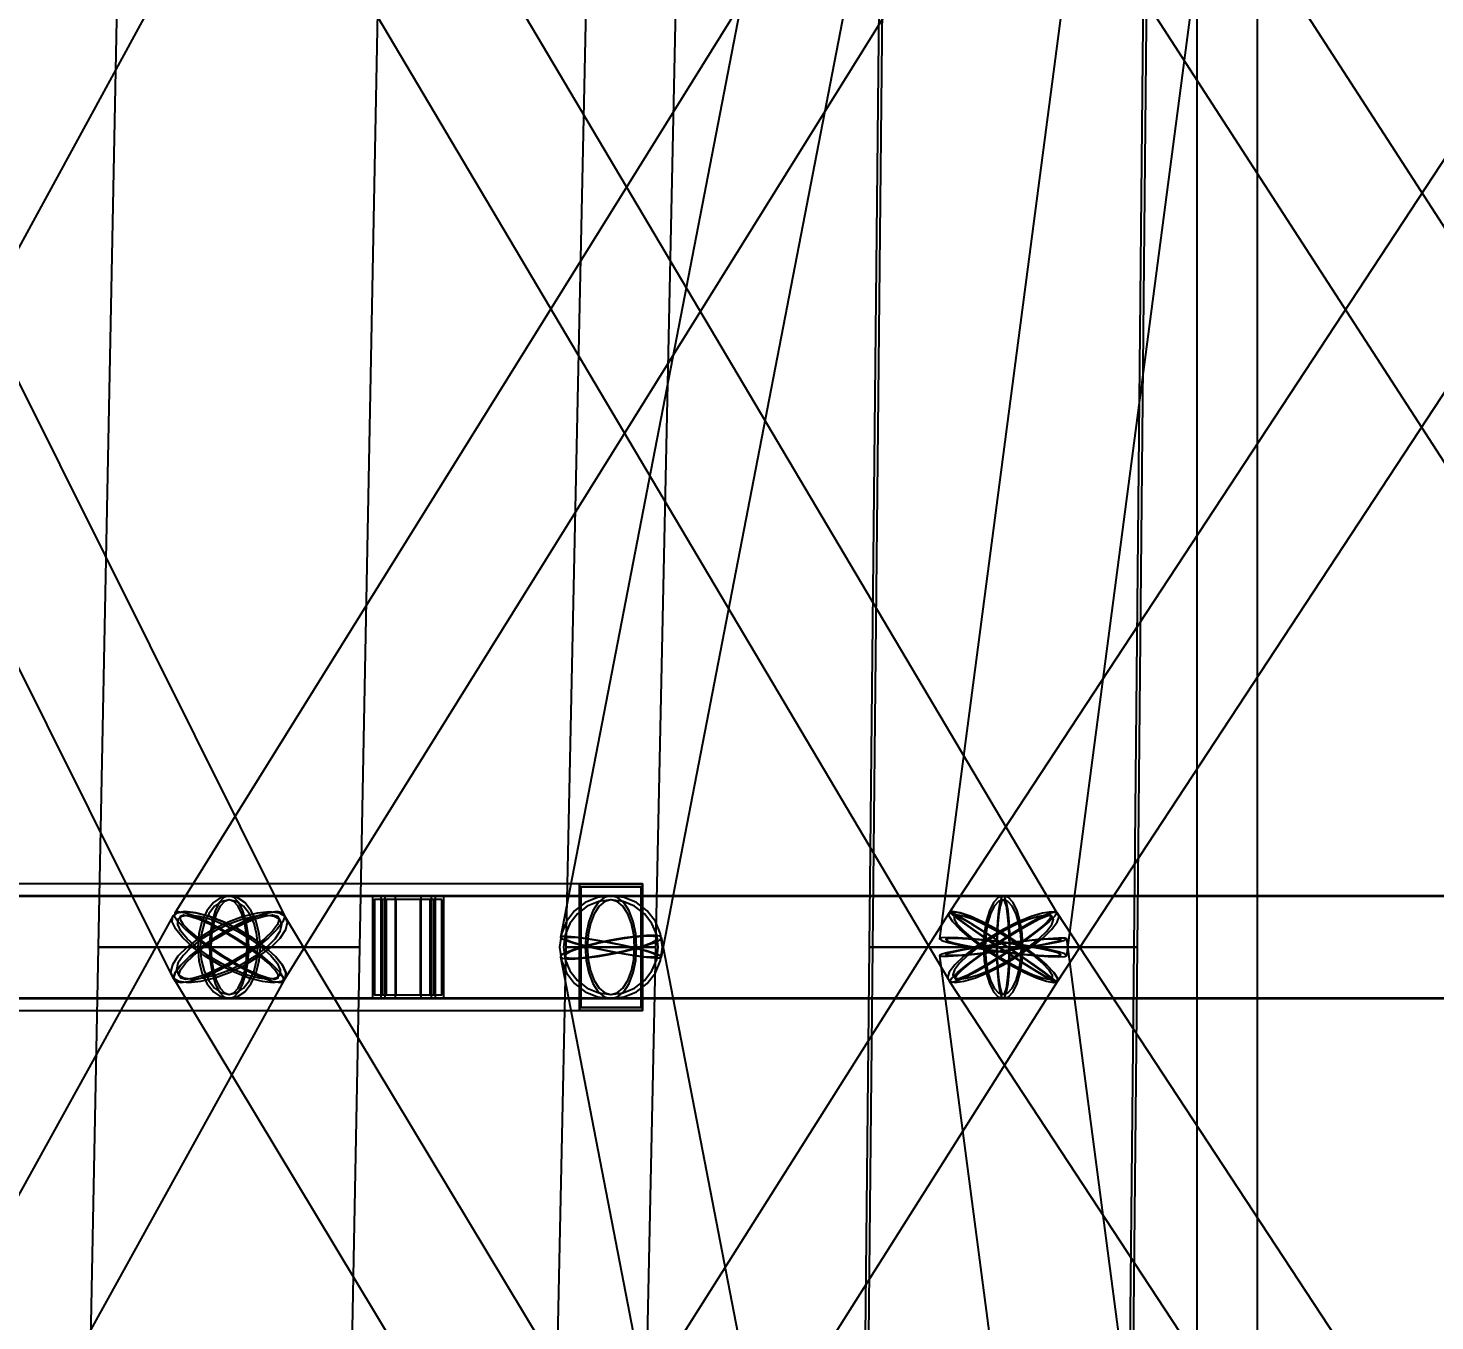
# Model space of a CAD drawing. Header units: millimetres. Extents: x -123812 to 252100, y -3000 to 639000.
# Drawn here: x -7142 to -1579, y 398522 to 403634 of the extents above; entities that cross this region are included whole.
import ezdxf

# ---------------------------------------------------------------- set-up
doc = ezdxf.new("R2010")
doc.units = ezdxf.units.MM
for name, color, linetype, lineweight in [('D-STR-CORE', 7, 'Continuous', 25), ('D-STR-DIM', 7, 'Continuous', 13), ('D-STR-STRC', 7, 'Continuous', 25)]:
    doc.layers.add(name, color=color, linetype=linetype, lineweight=lineweight)
doc.styles.add('OpenSansCondensed-Light', font='OpenSansCondensed-Light.ttf')
doc.styles.add('TOWER_UNICODE', font='Arial Unicode.ttf')
doc.dimstyles.new('EZDXF', dxfattribs={"dimtxt": 0.25, "dimasz": 0.175, "dimexe": 0.375, "dimexo": 0.125, "dimgap": 0.1, "dimtad": 1, "dimlfac": 100, "dimzin": 12, "dimdsep": 46, "dimtxsty": 'OpenSansCondensed-Light', "dimblk": 'ARCHTICK', "dimcen": 2.5, "dimazin": 3, "dimtfac": 0.5, "dimtmove": 2, "dimatfit": 3})

# ---------------------------------------------------------------- blocks, each defined once
blk = doc.blocks.new('_ARCHTICK')
at = {"color": 0, "linetype": 'BYBLOCK', "const_width": 0.15}
blk.add_lwpolyline([(-0.5, -0.5), (0.5, 0.5)], dxfattribs=at)

msp = doc.modelspace()

# ---------------------------------------------------------------- linework, layer by layer
at = {"layer": 'D-STR-CORE'}
msp.add_lwpolyline([(-2520, 375000), (-2280, 375000), (-2280, 452500), (-2520, 452500)], close=True, dxfattribs=at)
msp.add_lwpolyline([(-2520, 375000), (-2280, 375000), (-2280, 452500), (-2520, 452500)], close=True, dxfattribs=at)
at = {"layer": 'D-STR-STRC'}
for points in [[(-199.5, 425038.3), (-5036.5, 400038.3), (-5029.7, 400032.4), (-5009.8, 400024.4), (-4978.1, 400014.6), (-4936.7, 400003.9), (-4888.6, 399992.9), (-4837, 399982.4), (-4785.3, 399973), (-4737.2, 399965.6), (-4695.9, 399960.4), (-4664.2, 399958), (-4644.2, 399958.4), (-4637.4, 399961.7), (199.5, 424961.7)], [(-251.8, 425032.9), (-3537.4, 400032.9), (-3528.8, 400026.8), (-3503.7, 400018.9), (-3463.6, 400009.7), (-3411.5, 399999.8), (-3350.7, 399989.9), (-3285.6, 399980.7), (-3220.4, 399972.9), (-3159.6, 399966.9), (-3107.5, 399963.1), (-3067.5, 399961.9), (-3042.3, 399963.2), (-3033.7, 399967.1), (251.8, 424967.1)], [(-8753, 399879), (-6026.7, 404879), (-6025.1, 404901.2), (-6038.8, 404930.1), (-6066.9, 404963.8), (-6107.4, 405000), (-6157.7, 405036.2), (-6214.3, 405069.9), (-6273.3, 405098.8), (-6330.7, 405121), (-6382.7, 405135), (-6425.5, 405139.7), (-6456.5, 405135), (-6473.3, 405121), (-9199.6, 400121)], [(-9060.8, 404879), (-6569.2, 399879), (-6545.2, 399865), (-6507.7, 399860.3), (-6459.2, 399865), (-6403.1, 399879), (-6343.2, 399901.2), (-6283.5, 399930.1), (-6228.3, 399963.8), (-6181.1, 400000), (-6145.2, 400036.2), (-6123.1, 400069.9), (-6116.3, 400098.8), (-6125.2, 400121), (-8616.8, 405121)], [(-3450.3, 405135), (-6562.3, 400135), (-6562.4, 400121), (-6547.8, 400098.8), (-6519.6, 400069.9), (-6479.5, 400036.2), (-6430.5, 400000), (-6375.8, 399963.8), (-6319.2, 399930.1), (-6264.4, 399901.2), (-6215.3, 399879), (-6175.2, 399865), (-6146.8, 399860.3), (-6132.1, 399865), (-3020.1, 404865)], [(-6463, 404865), (-3498.6, 399865), (-3476.4, 399860.3), (-3441.3, 399865), (-3395.5, 399879), (-3342.2, 399901.2), (-3285.1, 399930.1), (-3228, 399963.8), (-3174.8, 400000), (-3129.2, 400036.2), (-3094.2, 400069.9), (-3072.3, 400098.8), (-3064.9, 400121), (-3072.5, 400135), (-6037, 405135)], [(-211.5, 405139.7), (-3497.1, 400139.7), (-3494.7, 400135), (-3478, 400121), (-3448.1, 400098.8), (-3407.2, 400069.9), (-3358.1, 400036.2), (-3303.9, 400000), (-3248.5, 399963.8), (-3195.7, 399930.1), (-3149, 399901.2), (-3111.5, 399879), (-3086, 399865), (-3074, 399860.3), (211.5, 404860.3)], [(213.6, 400135), (-3021.6, 405135), (-3026.9, 405139.7), (-3046.4, 405135), (-3078.8, 405121), (-3121.8, 405098.8), (-3172.5, 405069.9), (-3227.5, 405036.2), (-3283.1, 405000), (-3335.4, 404963.8), (-3380.8, 404930.1), (-3416.4, 404901.2), (-3439.6, 404879), (-3448.8, 404865), (-213.6, 399865)], [(-8976.3, 399796.8), (-6347.2, 399796.8), (-6315.2, 399803.7), (-6285.4, 399824), (-6259.8, 399856.3), (-6240.1, 399898.4), (-6227.7, 399947.4), (-6223.5, 400000), (-6227.7, 400052.6), (-6240.1, 400101.6), (-6259.8, 400143.7), (-6285.4, 400176), (-6315.2, 400196.3), (-6347.2, 400203.2), (-8976.3, 400203.2)], [(-8976.3, 399796.8), (-6347.2, 399796.8), (-6315.2, 399803.7), (-6285.4, 399824), (-6259.8, 399856.3), (-6240.1, 399898.4), (-6227.7, 399947.4), (-6223.5, 400000), (-6227.7, 400052.6), (-6240.1, 400101.6), (-6259.8, 400143.7), (-6285.4, 400176), (-6315.2, 400196.3), (-6347.2, 400203.2), (-8976.3, 400203.2)], [(0, 400203.2), (-4837, 400203.2), (-4863.3, 400196.3), (-4887.8, 400176), (-4908.8, 400143.7), (-4925, 400101.6), (-4935.1, 400052.6), (-4938.6, 400000), (-4935.1, 399947.4), (-4925, 399898.4), (-4908.8, 399856.3), (-4887.8, 399824), (-4863.3, 399803.7), (-4837, 399796.8), (0, 399796.8)], [(0, 400203.2), (-4837, 400203.2), (-4863.3, 400196.3), (-4887.8, 400176), (-4908.8, 400143.7), (-4925, 400101.6), (-4935.1, 400052.6), (-4938.6, 400000), (-4935.1, 399947.4), (-4925, 399898.4), (-4908.8, 399856.3), (-4887.8, 399824), (-4863.3, 399803.7), (-4837, 399796.8), (0, 399796.8)], [(0, 400203.2), (-3285.6, 400203.2), (-3292.4, 400196.3), (-3298.8, 400176), (-3304.3, 400143.7), (-3308.5, 400101.6), (-3311.2, 400052.6), (-3312.1, 400000), (-3311.2, 399947.4), (-3308.5, 399898.4), (-3304.3, 399856.3), (-3298.8, 399824), (-3292.4, 399803.7), (-3285.6, 399796.8), (0, 399796.8)], [(0, 400203.2), (-3285.6, 400203.2), (-3292.4, 400196.3), (-3298.8, 400176), (-3304.3, 400143.7), (-3308.5, 400101.6), (-3311.2, 400052.6), (-3312.1, 400000), (-3311.2, 399947.4), (-3308.5, 399898.4), (-3304.3, 399856.3), (-3298.8, 399824), (-3292.4, 399803.7), (-3285.6, 399796.8), (0, 399796.8)], [(-8891.2, 394877.7), (-6124.6, 399877.7), (-6122.8, 399900.1), (-6136.3, 399929.4), (-6164.1, 399963.4), (-6204.5, 400000), (-6254.5, 400036.6), (-6310.9, 400070.6), (-6369.8, 400099.9), (-6427.1, 400122.3), (-6478.9, 400136.4), (-6521.8, 400141.2), (-6552.8, 400136.4), (-6569.8, 400122.3), (-9336.4, 395122.3)], [(-6230.2, 394863.6), (-3071.4, 399863.6), (-3071.1, 399877.7), (-3085.5, 399900.1), (-3113.5, 399929.4), (-3153.3, 399963.4), (-3202, 400000), (-3256.5, 400036.6), (-3312.9, 400070.6), (-3367.5, 400099.9), (-3416.5, 400122.3), (-3456.5, 400136.4), (-3484.9, 400141.2), (-3499.8, 400136.4), (-6658.6, 395136.4)], [(-3123.7, 395136.4), (-6135, 400136.4), (-6157.2, 400141.2), (-6192.2, 400136.4), (-6237.9, 400122.3), (-6291, 400099.9), (-6347.9, 400070.6), (-6404.8, 400036.6), (-6457.8, 400000), (-6503.2, 399963.4), (-6538, 399929.4), (-6559.8, 399900.1), (-6567.1, 399877.7), (-6559.4, 399863.6), (-3548.1, 394863.6)], [(212.6, 395136.4), (-3072.9, 400136.4), (-3078.2, 400141.2), (-3097.6, 400136.4), (-3129.8, 400122.3), (-3172.6, 400099.9), (-3223.1, 400070.6), (-3277.9, 400036.6), (-3333.2, 400000), (-3385.2, 399963.4), (-3430.5, 399929.4), (-3465.9, 399900.1), (-3489, 399877.7), (-3498.2, 399863.6), (-212.6, 394863.6)], [(199.6, 375037.9), (-4637.4, 400037.9), (-4644.2, 400043.7), (-4664.1, 400046.5), (-4695.9, 400046.2), (-4737.2, 400042.7), (-4785.3, 400036.3), (-4837, 400027.4), (-4888.6, 400016.7), (-4936.7, 400004.8), (-4978.1, 399992.6), (-5009.8, 399980.9), (-5029.7, 399970.5), (-5036.5, 399962.1), (-199.6, 374962.1)], [(251.8, 375033), (-3033.7, 400033), (-3042.3, 400035.6), (-3067.5, 400035.7), (-3107.5, 400033.4), (-3159.6, 400028.8), (-3220.4, 400022.3), (-3285.6, 400014.3), (-3350.7, 400005.2), (-3411.5, 399995.8), (-3463.6, 399986.7), (-3503.7, 399978.6), (-3528.8, 399971.8), (-3537.4, 399967), (-251.8, 374967)]]:
    msp.add_lwpolyline(points, dxfattribs=at)
for points in [[(-5014.8, 400000), (-4659.2, 400000), (-4126.8, 425000), (-4482.4, 425000)], [(-5014.8, 400000), (-4659.2, 400000), (-4126.8, 425000), (-4482.4, 425000)], [(-6864.3, 400000), (-5830.1, 400000), (-5733.4, 405000), (-6766.6, 405000)], [(-6864.3, 400000), (-5830.1, 400000), (-5733.4, 405000), (-6766.6, 405000)], [(-3815.9, 400000), (-2755.2, 400000), (-2706, 405000), (-3764.5, 405000)], [(-3802.7, 400000), (-2768.4, 400000), (-2718.6, 405000), (-3751.9, 405000)], [(-9891.6, 399750), (-4712, 399750), (-4712, 400250), (-9891.6, 400250)], [(-9891.6, 399750), (-4712, 399750), (-4712, 400250), (-9891.6, 400250)], [(-4962, 400250), (-4712, 400250), (-4712, 399750), (-4962, 399750)], [(-4712, 400250), (-4962, 400250), (-4962, 399750), (-4712, 399750)], [(-4956, 400238), (-4718, 400238), (-4718, 399762), (-4956, 399762)], [(-4718, 400238), (-4956, 400238), (-4956, 399762), (-4718, 399762)], [(-11101.3, 399800), (-5531.1, 399800), (-5531.1, 400200), (-11101.3, 400200)], [(-9908, 399800), (-5497.3, 399800), (-5497.3, 400200), (-9908, 400200)], [(-9908, 399800), (-5497.3, 399800), (-5497.3, 400200), (-9908, 400200)], [(-6470.9, 400000), (-6466.7, 399947.4), (-6454.3, 399898.4), (-6434.7, 399856.3), (-6409.1, 399824), (-6379.2, 399803.7), (-6347.2, 399796.8), (-6315.2, 399803.7), (-6285.4, 399824), (-6259.8, 399856.3), (-6240.1, 399898.4), (-6227.7, 399947.4), (-6223.5, 400000), (-6227.7, 400052.6), (-6240.1, 400101.6), (-6259.8, 400143.7), (-6285.4, 400176), (-6315.2, 400196.3), (-6347.2, 400203.2), (-6379.2, 400196.3), (-6409.1, 400176), (-6434.7, 400143.7), (-6454.3, 400101.6), (-6466.7, 400052.6)], [(-6470.9, 400000), (-6466.7, 399947.4), (-6454.3, 399898.4), (-6434.7, 399856.3), (-6409.1, 399824), (-6379.2, 399803.7), (-6347.2, 399796.8), (-6315.2, 399803.7), (-6285.4, 399824), (-6259.8, 399856.3), (-6240.1, 399898.4), (-6227.7, 399947.4), (-6223.5, 400000), (-6227.7, 400052.6), (-6240.1, 400101.6), (-6259.8, 400143.7), (-6285.4, 400176), (-6315.2, 400196.3), (-6347.2, 400203.2), (-6379.2, 400196.3), (-6409.1, 400176), (-6434.7, 400143.7), (-6454.3, 400101.6), (-6466.7, 400052.6)], [(-6461.2, 400000), (-6457.3, 399951.5), (-6445.9, 399906.4), (-6427.8, 399867.6), (-6404.2, 399837.9), (-6376.7, 399819.2), (-6347.2, 399812.8), (-6317.7, 399819.2), (-6290.2, 399837.9), (-6266.6, 399867.6), (-6248.5, 399906.4), (-6237.1, 399951.5), (-6233.3, 400000), (-6237.1, 400048.5), (-6248.5, 400093.6), (-6266.6, 400132.4), (-6290.2, 400162.1), (-6317.7, 400180.8), (-6347.2, 400187.2), (-6376.7, 400180.8), (-6404.2, 400162.1), (-6427.8, 400132.4), (-6445.9, 400093.6), (-6457.3, 400048.5)], [(-6461.2, 400000), (-6457.3, 399951.5), (-6445.9, 399906.4), (-6427.8, 399867.6), (-6404.2, 399837.9), (-6376.7, 399819.2), (-6347.2, 399812.8), (-6317.7, 399819.2), (-6290.2, 399837.9), (-6266.6, 399867.6), (-6248.5, 399906.4), (-6237.1, 399951.5), (-6233.3, 400000), (-6237.1, 400048.5), (-6248.5, 400093.6), (-6266.6, 400132.4), (-6290.2, 400162.1), (-6317.7, 400180.8), (-6347.2, 400187.2), (-6376.7, 400180.8), (-6404.2, 400162.1), (-6427.8, 400132.4), (-6445.9, 400093.6), (-6457.3, 400048.5)], [(-6425, 400000), (-6422.3, 399947.4), (-6414.6, 399898.4), (-6402.2, 399856.3), (-6386.1, 399824), (-6367.3, 399803.7), (-6347.2, 399796.8), (-3285.6, 399796.8), (-3265.4, 399803.7), (-3246.7, 399824), (-3230.6, 399856.3), (-3218.2, 399898.4), (-3210.5, 399947.4), (-3207.8, 400000), (-3210.5, 400052.6), (-3218.2, 400101.6), (-3230.6, 400143.7), (-3246.7, 400176), (-3265.4, 400196.3), (-3285.6, 400203.2), (-6347.2, 400203.2), (-6367.3, 400196.3), (-6386.1, 400176), (-6402.2, 400143.7), (-6414.6, 400101.6), (-6422.3, 400052.6)], [(-6425, 400000), (-6422.3, 399947.4), (-6414.6, 399898.4), (-6402.2, 399856.3), (-6386.1, 399824), (-6367.3, 399803.7), (-6347.2, 399796.8), (-6327.1, 399803.7), (-6308.3, 399824), (-6292.2, 399856.3), (-6279.9, 399898.4), (-6272.1, 399947.4), (-6269.5, 400000), (-6272.1, 400052.6), (-6279.9, 400101.6), (-6292.2, 400143.7), (-6308.3, 400176), (-6327.1, 400196.3), (-6347.2, 400203.2), (-6367.3, 400196.3), (-6386.1, 400176), (-6402.2, 400143.7), (-6414.6, 400101.6), (-6422.3, 400052.6)], [(-6425, 400000), (-6422.3, 399947.4), (-6414.6, 399898.4), (-6402.2, 399856.3), (-6386.1, 399824), (-6367.3, 399803.7), (-6347.2, 399796.8), (-3285.6, 399796.8), (-3265.4, 399803.7), (-3246.7, 399824), (-3230.6, 399856.3), (-3218.2, 399898.4), (-3210.5, 399947.4), (-3207.8, 400000), (-3210.5, 400052.6), (-3218.2, 400101.6), (-3230.6, 400143.7), (-3246.7, 400176), (-3265.4, 400196.3), (-3285.6, 400203.2), (-6347.2, 400203.2), (-6367.3, 400196.3), (-6386.1, 400176), (-6402.2, 400143.7), (-6414.6, 400101.6), (-6422.3, 400052.6)], [(-6425, 400000), (-6422.3, 399947.4), (-6414.6, 399898.4), (-6402.2, 399856.3), (-6386.1, 399824), (-6367.3, 399803.7), (-6347.2, 399796.8), (-6327.1, 399803.7), (-6308.3, 399824), (-6292.2, 399856.3), (-6279.9, 399898.4), (-6272.1, 399947.4), (-6269.5, 400000), (-6272.1, 400052.6), (-6279.9, 400101.6), (-6292.2, 400143.7), (-6308.3, 400176), (-6327.1, 400196.3), (-6347.2, 400203.2), (-6367.3, 400196.3), (-6386.1, 400176), (-6402.2, 400143.7), (-6414.6, 400101.6), (-6422.3, 400052.6)], [(-6418.9, 400000), (-6416.4, 399951.5), (-6409.3, 399906.4), (-6397.9, 399867.6), (-6383, 399837.9), (-6365.8, 399819.2), (-6347.2, 399812.8), (-6328.7, 399819.2), (-6311.4, 399837.9), (-6296.6, 399867.6), (-6285.2, 399906.4), (-6278, 399951.5), (-6275.6, 400000), (-6278, 400048.5), (-6285.2, 400093.6), (-6296.6, 400132.4), (-6311.4, 400162.1), (-6328.7, 400180.8), (-6347.2, 400187.2), (-6365.8, 400180.8), (-6383, 400162.1), (-6397.9, 400132.4), (-6409.3, 400093.6), (-6416.4, 400048.5)], [(-6418.9, 400000), (-6416.4, 399951.5), (-6409.3, 399906.4), (-6397.9, 399867.6), (-6383, 399837.9), (-6365.8, 399819.2), (-6347.2, 399812.8), (-6328.7, 399819.2), (-6311.4, 399837.9), (-6296.6, 399867.6), (-6285.2, 399906.4), (-6278, 399951.5), (-6275.6, 400000), (-6278, 400048.5), (-6285.2, 400093.6), (-6296.6, 400132.4), (-6311.4, 400162.1), (-6328.7, 400180.8), (-6347.2, 400187.2), (-6365.8, 400180.8), (-6383, 400162.1), (-6397.9, 400132.4), (-6409.3, 400093.6), (-6416.4, 400048.5)], [(-5497.3, 400200), (-5780.1, 400200), (-5780.1, 399800), (-5497.3, 399800)], [(-5497.3, 400200), (-5780.1, 400200), (-5780.1, 399800), (-5497.3, 399800)], [(-5505.8, 400188), (-5771.7, 400188), (-5771.7, 399812), (-5505.8, 399812)], [(-5505.8, 400188), (-5771.7, 400188), (-5771.7, 399812), (-5505.8, 399812)], [(-5531.1, 400200), (-5746.4, 400200), (-5746.4, 399800), (-5531.1, 399800)], [(-5537.5, 400188), (-5739.9, 400188), (-5739.9, 399812), (-5537.5, 399812)], [(-5730.9, 399800), (92.2, 399800), (92.2, 400200), (-5730.9, 400200)], [(-5546.6, 400200), (-5730.9, 400200), (-5730.9, 399800), (-5546.6, 399800)], [(-5552.1, 400188), (-5725.4, 400188), (-5725.4, 399812), (-5552.1, 399812)], [(-5690.5, 399800), (51.8, 399800), (51.8, 400200), (-5690.5, 400200)], [(-5587, 400200), (-5690.5, 400200), (-5690.5, 399800), (-5587, 399800)], [(-5690.5, 399800), (51.8, 399800), (51.8, 400200), (-5690.5, 400200)], [(-5587, 400200), (-5690.5, 400200), (-5690.5, 399800), (-5587, 399800)], [(-5590.1, 400188), (-5687.4, 400188), (-5687.4, 399812), (-5590.1, 399812)], [(-5590.1, 400188), (-5687.4, 400188), (-5687.4, 399812), (-5590.1, 399812)], [(-5040.2, 400000), (-5033.2, 399947.4), (-5012.9, 399898.4), (-4980.6, 399856.3), (-4938.6, 399824), (-4889.6, 399803.7), (-4837, 399796.8), (-4784.4, 399803.7), (-4735.4, 399824), (-4693.3, 399856.3), (-4661, 399898.4), (-4640.7, 399947.4), (-4633.8, 400000), (-4640.7, 400052.6), (-4661, 400101.6), (-4693.3, 400143.7), (-4735.4, 400176), (-4784.4, 400196.3), (-4837, 400203.2), (-4889.6, 400196.3), (-4938.6, 400176), (-4980.6, 400143.7), (-5012.9, 400101.6), (-5033.2, 400052.6)], [(-5024.2, 400000), (-5017.8, 399951.5), (-4999.1, 399906.4), (-4969.3, 399867.6), (-4930.6, 399837.9), (-4885.4, 399819.2), (-4837, 399812.8), (-4788.5, 399819.2), (-4743.4, 399837.9), (-4704.6, 399867.6), (-4674.8, 399906.4), (-4656.1, 399951.5), (-4649.8, 400000), (-4656.1, 400048.5), (-4674.8, 400093.6), (-4704.6, 400132.4), (-4743.4, 400162.1), (-4788.5, 400180.8), (-4837, 400187.2), (-4885.4, 400180.8), (-4930.6, 400162.1), (-4969.3, 400132.4), (-4999.1, 400093.6), (-5017.8, 400048.5)], [(-4938.6, 400000), (-4935.1, 399947.4), (-4925, 399898.4), (-4908.8, 399856.3), (-4887.8, 399824), (-4863.3, 399803.7), (-4837, 399796.8), (-4810.7, 399803.7), (-4786.2, 399824), (-4765.1, 399856.3), (-4749, 399898.4), (-4738.8, 399947.4), (-4735.4, 400000), (-4738.8, 400052.6), (-4749, 400101.6), (-4765.1, 400143.7), (-4786.2, 400176), (-4810.7, 400196.3), (-4837, 400203.2), (-4863.3, 400196.3), (-4887.8, 400176), (-4908.8, 400143.7), (-4925, 400101.6), (-4935.1, 400052.6)], [(-4938.6, 400000), (-4935.1, 399947.4), (-4925, 399898.4), (-4908.8, 399856.3), (-4887.8, 399824), (-4863.3, 399803.7), (-4837, 399796.8), (-4810.7, 399803.7), (-4786.2, 399824), (-4765.1, 399856.3), (-4749, 399898.4), (-4738.8, 399947.4), (-4735.4, 400000), (-4738.8, 400052.6), (-4749, 400101.6), (-4765.1, 400143.7), (-4786.2, 400176), (-4810.7, 400196.3), (-4837, 400203.2), (-4863.3, 400196.3), (-4887.8, 400176), (-4908.8, 400143.7), (-4925, 400101.6), (-4935.1, 400052.6)], [(-4930.6, 400000), (-4927.4, 399951.5), (-4918, 399906.4), (-4903.2, 399867.6), (-4883.8, 399837.9), (-4861.2, 399819.2), (-4837, 399812.8), (-4812.7, 399819.2), (-4790.2, 399837.9), (-4770.8, 399867.6), (-4755.9, 399906.4), (-4746.6, 399951.5), (-4743.4, 400000), (-4746.6, 400048.5), (-4755.9, 400093.6), (-4770.8, 400132.4), (-4790.2, 400162.1), (-4812.7, 400180.8), (-4837, 400187.2), (-4861.2, 400180.8), (-4883.8, 400162.1), (-4903.2, 400132.4), (-4918, 400093.6), (-4927.4, 400048.5)], [(-4930.6, 400000), (-4927.4, 399951.5), (-4918, 399906.4), (-4903.2, 399867.6), (-4883.8, 399837.9), (-4861.2, 399819.2), (-4837, 399812.8), (-4812.7, 399819.2), (-4790.2, 399837.9), (-4770.8, 399867.6), (-4755.9, 399906.4), (-4746.6, 399951.5), (-4743.4, 400000), (-4746.6, 400048.5), (-4755.9, 400093.6), (-4770.8, 400132.4), (-4790.2, 400162.1), (-4812.7, 400180.8), (-4837, 400187.2), (-4861.2, 400180.8), (-4883.8, 400162.1), (-4903.2, 400132.4), (-4918, 400093.6), (-4927.4, 400048.5)], [(-3363.3, 400000), (-3360.7, 399947.4), (-3352.9, 399898.4), (-3340.5, 399856.3), (-3324.4, 399824), (-3305.7, 399803.7), (-3285.6, 399796.8), (-3265.4, 399803.7), (-3246.7, 399824), (-3230.6, 399856.3), (-3218.2, 399898.4), (-3210.5, 399947.4), (-3207.8, 400000), (-3210.5, 400052.6), (-3218.2, 400101.6), (-3230.6, 400143.7), (-3246.7, 400176), (-3265.4, 400196.3), (-3285.6, 400203.2), (-3305.7, 400196.3), (-3324.4, 400176), (-3340.5, 400143.7), (-3352.9, 400101.6), (-3360.7, 400052.6)], [(-3363.3, 400000), (-3360.7, 399947.4), (-3352.9, 399898.4), (-3340.5, 399856.3), (-3324.4, 399824), (-3305.7, 399803.7), (-3285.6, 399796.8), (-3265.4, 399803.7), (-3246.7, 399824), (-3230.6, 399856.3), (-3218.2, 399898.4), (-3210.5, 399947.4), (-3207.8, 400000), (-3210.5, 400052.6), (-3218.2, 400101.6), (-3230.6, 400143.7), (-3246.7, 400176), (-3265.4, 400196.3), (-3285.6, 400203.2), (-3305.7, 400196.3), (-3324.4, 400176), (-3340.5, 400143.7), (-3352.9, 400101.6), (-3360.7, 400052.6)], [(-3357.2, 400000), (-3354.8, 399951.5), (-3347.6, 399906.4), (-3336.2, 399867.6), (-3321.4, 399837.9), (-3304.1, 399819.2), (-3285.6, 399812.8), (-3267, 399819.2), (-3249.7, 399837.9), (-3234.9, 399867.6), (-3223.5, 399906.4), (-3216.4, 399951.5), (-3213.9, 400000), (-3216.4, 400048.5), (-3223.5, 400093.6), (-3234.9, 400132.4), (-3249.7, 400162.1), (-3267, 400180.8), (-3285.6, 400187.2), (-3304.1, 400180.8), (-3321.4, 400162.1), (-3336.2, 400132.4), (-3347.6, 400093.6), (-3354.8, 400048.5)], [(-3357.2, 400000), (-3354.8, 399951.5), (-3347.6, 399906.4), (-3336.2, 399867.6), (-3321.4, 399837.9), (-3304.1, 399819.2), (-3285.6, 399812.8), (-3267, 399819.2), (-3249.7, 399837.9), (-3234.9, 399867.6), (-3223.5, 399906.4), (-3216.4, 399951.5), (-3213.9, 400000), (-3216.4, 400048.5), (-3223.5, 400093.6), (-3234.9, 400132.4), (-3249.7, 400162.1), (-3267, 400180.8), (-3285.6, 400187.2), (-3304.1, 400180.8), (-3321.4, 400162.1), (-3336.2, 400132.4), (-3347.6, 400093.6), (-3354.8, 400048.5)], [(-3312.1, 400000), (-3311.2, 399947.4), (-3308.5, 399898.4), (-3304.3, 399856.3), (-3298.8, 399824), (-3292.4, 399803.7), (-3285.6, 399796.8), (-3278.7, 399803.7), (-3272.3, 399824), (-3266.8, 399856.3), (-3262.6, 399898.4), (-3259.9, 399947.4), (-3259, 400000), (-3259.9, 400052.6), (-3262.6, 400101.6), (-3266.8, 400143.7), (-3272.3, 400176), (-3278.7, 400196.3), (-3285.6, 400203.2), (-3292.4, 400196.3), (-3298.8, 400176), (-3304.3, 400143.7), (-3308.5, 400101.6), (-3311.2, 400052.6)], [(-3312.1, 400000), (-3311.2, 399947.4), (-3308.5, 399898.4), (-3304.3, 399856.3), (-3298.8, 399824), (-3292.4, 399803.7), (-3285.6, 399796.8), (-3278.7, 399803.7), (-3272.3, 399824), (-3266.8, 399856.3), (-3262.6, 399898.4), (-3259.9, 399947.4), (-3259, 400000), (-3259.9, 400052.6), (-3262.6, 400101.6), (-3266.8, 400143.7), (-3272.3, 400176), (-3278.7, 400196.3), (-3285.6, 400203.2), (-3292.4, 400196.3), (-3298.8, 400176), (-3304.3, 400143.7), (-3308.5, 400101.6), (-3311.2, 400052.6)], [(-3310, 400000), (-3309.2, 399951.5), (-3306.7, 399906.4), (-3302.8, 399867.6), (-3297.8, 399837.9), (-3291.9, 399819.2), (-3285.6, 399812.8), (-3279.2, 399819.2), (-3273.3, 399837.9), (-3268.3, 399867.6), (-3264.4, 399906.4), (-3262, 399951.5), (-3261.1, 400000), (-3262, 400048.5), (-3264.4, 400093.6), (-3268.3, 400132.4), (-3273.3, 400162.1), (-3279.2, 400180.8), (-3285.6, 400187.2), (-3291.9, 400180.8), (-3297.8, 400162.1), (-3302.8, 400132.4), (-3306.7, 400093.6), (-3309.2, 400048.5)], [(-3310, 400000), (-3309.2, 399951.5), (-3306.7, 399906.4), (-3302.8, 399867.6), (-3297.8, 399837.9), (-3291.9, 399819.2), (-3285.6, 399812.8), (-3279.2, 399819.2), (-3273.3, 399837.9), (-3268.3, 399867.6), (-3264.4, 399906.4), (-3262, 399951.5), (-3261.1, 400000), (-3262, 400048.5), (-3264.4, 400093.6), (-3268.3, 400132.4), (-3273.3, 400162.1), (-3279.2, 400180.8), (-3285.6, 400187.2), (-3291.9, 400180.8), (-3297.8, 400162.1), (-3302.8, 400132.4), (-3306.7, 400093.6), (-3309.2, 400048.5)], [(-6513.4, 400000), (-6549.2, 399963.8), (-6571.3, 399930.1), (-6578.2, 399901.2), (-6569.2, 399879), (-6545.2, 399865), (-6507.7, 399860.3), (-6459.2, 399865), (-6403.1, 399879), (-6343.2, 399901.2), (-6283.5, 399930.1), (-6228.3, 399963.8), (-6181.1, 400000), (-6145.2, 400036.2), (-6123.1, 400069.9), (-6116.3, 400098.8), (-6125.2, 400121), (-6149.3, 400135), (-6186.8, 400139.7), (-6235.3, 400135), (-6291.4, 400121), (-6351.3, 400098.8), (-6410.9, 400069.9), (-6466.2, 400036.2)], [(-6204.5, 400000), (-6164.1, 399963.4), (-6136.3, 399929.4), (-6122.8, 399900.1), (-6124.6, 399877.7), (-6141.6, 399863.6), (-6172.6, 399858.8), (-6215.5, 399863.6), (-6267.4, 399877.7), (-6324.7, 399900.1), (-6383.5, 399929.4), (-6439.9, 399963.4), (-6490, 400000), (-6530.3, 400036.6), (-6558.2, 400070.6), (-6571.6, 400099.9), (-6569.8, 400122.3), (-6552.8, 400136.4), (-6521.8, 400141.2), (-6478.9, 400136.4), (-6427.1, 400122.3), (-6369.8, 400099.9), (-6310.9, 400070.6), (-6254.5, 400036.6)], [(-6236.7, 400000), (-6289.6, 399963.4), (-6346.5, 399929.4), (-6403.4, 399900.1), (-6456.5, 399877.7), (-6502.2, 399863.6), (-6537.3, 399858.8), (-6559.4, 399863.6), (-6567.1, 399877.7), (-6559.8, 399900.1), (-6538, 399929.4), (-6503.2, 399963.4), (-6457.8, 400000), (-6404.8, 400036.6), (-6347.9, 400070.6), (-6291, 400099.9), (-6237.9, 400122.3), (-6192.2, 400136.4), (-6157.2, 400141.2), (-6135, 400136.4), (-6127.3, 400122.3), (-6134.6, 400099.9), (-6156.4, 400070.6), (-6191.2, 400036.6)], [(-6430.5, 400000), (-6375.8, 399963.8), (-6319.2, 399930.1), (-6264.4, 399901.2), (-6215.3, 399879), (-6175.2, 399865), (-6146.8, 399860.3), (-6132.1, 399865), (-6132, 399879), (-6146.6, 399901.2), (-6174.9, 399930.1), (-6214.9, 399963.8), (-6263.9, 400000), (-6318.6, 400036.2), (-6375.3, 400069.9), (-6430, 400098.8), (-6479.1, 400121), (-6519.2, 400135), (-6547.6, 400139.7), (-6562.3, 400135), (-6562.4, 400121), (-6547.8, 400098.8), (-6519.6, 400069.9), (-6479.5, 400036.2)], [(-6497, 400000), (-6529.4, 399967.4), (-6549.3, 399937), (-6555.4, 399910.9), (-6547.4, 399890.9), (-6525.7, 399878.3), (-6491.9, 399874), (-6448.2, 399878.3), (-6397.6, 399890.9), (-6343.6, 399910.9), (-6289.8, 399937), (-6240, 399967.4), (-6197.4, 400000), (-6165.1, 400032.6), (-6145.2, 400063), (-6139, 400089.1), (-6147.1, 400109.1), (-6168.7, 400121.7), (-6202.6, 400126), (-6246.3, 400121.7), (-6296.9, 400109.1), (-6350.9, 400089.1), (-6404.6, 400063), (-6454.5, 400032.6)], [(-6218.5, 400000), (-6182.2, 399967), (-6157, 399936.3), (-6144.9, 399910), (-6146.5, 399889.7), (-6161.8, 399877), (-6189.8, 399872.7), (-6228.5, 399877), (-6275.2, 399889.7), (-6326.9, 399910), (-6380, 399936.3), (-6430.8, 399967), (-6475.9, 400000), (-6512.3, 400033), (-6537.4, 400063.7), (-6549.6, 400090), (-6547.9, 400110.3), (-6532.6, 400123), (-6504.7, 400127.3), (-6466, 400123), (-6419.2, 400110.3), (-6367.5, 400090), (-6314.5, 400063.7), (-6263.7, 400033)], [(-6247.5, 400000), (-6295.3, 399967), (-6346.6, 399936.3), (-6397.9, 399910), (-6445.8, 399889.7), (-6486.9, 399877), (-6518.6, 399872.7), (-6538.5, 399877), (-6545.5, 399889.7), (-6538.9, 399910), (-6519.2, 399936.3), (-6487.9, 399967), (-6446.9, 400000), (-6399.2, 400033), (-6347.9, 400063.7), (-6296.5, 400090), (-6248.7, 400110.3), (-6207.5, 400123), (-6175.9, 400127.3), (-6155.9, 400123), (-6149, 400110.3), (-6155.6, 400090), (-6175.2, 400063.7), (-6206.6, 400033)], [(-6422.3, 400000), (-6373, 399967.4), (-6321.9, 399937), (-6272.6, 399910.9), (-6228.3, 399890.9), (-6192.2, 399878.3), (-6166.6, 399874), (-6153.3, 399878.3), (-6153.2, 399890.9), (-6166.4, 399910.9), (-6191.9, 399937), (-6227.9, 399967.4), (-6272.1, 400000), (-6321.4, 400032.6), (-6372.5, 400063), (-6421.9, 400089.1), (-6466.1, 400109.1), (-6502.3, 400121.7), (-6527.9, 400126), (-6541.2, 400121.7), (-6541.2, 400109.1), (-6528.1, 400089.1), (-6502.6, 400063), (-6466.5, 400032.6)], [(-3396.3, 400000), (-3442, 399963.8), (-3476.9, 399930.1), (-3498.9, 399901.2), (-3506.2, 399879), (-3498.6, 399865), (-3476.4, 399860.3), (-3441.3, 399865), (-3395.5, 399879), (-3342.2, 399901.2), (-3285.1, 399930.1), (-3228, 399963.8), (-3174.8, 400000), (-3129.2, 400036.2), (-3094.2, 400069.9), (-3072.3, 400098.8), (-3064.9, 400121), (-3072.5, 400135), (-3094.7, 400139.7), (-3129.9, 400135), (-3175.6, 400121), (-3228.9, 400098.8), (-3286.1, 400069.9), (-3343.2, 400036.2)], [(-3202, 400000), (-3153.3, 399963.4), (-3113.5, 399929.4), (-3085.5, 399900.1), (-3071.1, 399877.7), (-3071.4, 399863.6), (-3086.2, 399858.8), (-3114.6, 399863.6), (-3154.7, 399877.7), (-3203.6, 399900.1), (-3258.2, 399929.4), (-3314.6, 399963.4), (-3369.1, 400000), (-3417.8, 400036.6), (-3457.6, 400070.6), (-3485.6, 400099.9), (-3500, 400122.3), (-3499.8, 400136.4), (-3484.9, 400141.2), (-3456.5, 400136.4), (-3416.5, 400122.3), (-3367.5, 400099.9), (-3312.9, 400070.6), (-3256.5, 400036.6)], [(-3238, 400000), (-3293.2, 399963.4), (-3348, 399929.4), (-3398.5, 399900.1), (-3441.3, 399877.7), (-3473.5, 399863.6), (-3492.9, 399858.8), (-3498.2, 399863.6), (-3489, 399877.7), (-3465.9, 399900.1), (-3430.5, 399929.4), (-3385.2, 399963.4), (-3333.2, 400000), (-3277.9, 400036.6), (-3223.1, 400070.6), (-3172.6, 400099.9), (-3129.8, 400122.3), (-3097.6, 400136.4), (-3078.2, 400141.2), (-3072.9, 400136.4), (-3082.2, 400122.3), (-3105.3, 400099.9), (-3140.6, 400070.6), (-3185.9, 400036.6)], [(-3303.9, 400000), (-3248.5, 399963.8), (-3195.7, 399930.1), (-3149, 399901.2), (-3111.5, 399879), (-3086, 399865), (-3074, 399860.3), (-3076.5, 399865), (-3093.2, 399879), (-3123, 399901.2), (-3163.9, 399930.1), (-3213.1, 399963.8), (-3267.2, 400000), (-3322.6, 400036.2), (-3375.4, 400069.9), (-3422.2, 400098.8), (-3459.6, 400121), (-3485.2, 400135), (-3497.1, 400139.7), (-3494.7, 400135), (-3478, 400121), (-3448.1, 400098.8), (-3407.2, 400069.9), (-3358.1, 400036.2)], [(-3385.4, 400000), (-3426.6, 399967.4), (-3458.1, 399937), (-3477.9, 399910.9), (-3484.5, 399890.9), (-3477.6, 399878.3), (-3457.7, 399874), (-3425.9, 399878.3), (-3384.7, 399890.9), (-3336.6, 399910.9), (-3285.1, 399937), (-3233.6, 399967.4), (-3185.7, 400000), (-3144.6, 400032.6), (-3113, 400063), (-3093.3, 400089.1), (-3086.6, 400109.1), (-3093.5, 400121.7), (-3113.5, 400126), (-3145.2, 400121.7), (-3186.5, 400109.1), (-3234.5, 400089.1), (-3286, 400063), (-3337.5, 400032.6)], [(-3210.3, 400000), (-3166.3, 399967), (-3130.5, 399936.3), (-3105.2, 399910), (-3092.2, 399889.7), (-3092.4, 399877), (-3105.8, 399872.7), (-3131.4, 399877), (-3167.5, 399889.7), (-3211.7, 399910), (-3260.9, 399936.3), (-3311.8, 399967), (-3360.9, 400000), (-3404.8, 400033), (-3440.6, 400063.7), (-3465.9, 400090), (-3478.9, 400110.3), (-3478.7, 400123), (-3465.3, 400127.3), (-3439.7, 400123), (-3403.6, 400110.3), (-3359.4, 400090), (-3310.2, 400063.7), (-3259.4, 400033)], [(-3242.6, 400000), (-3292.5, 399967), (-3341.9, 399936.3), (-3387.4, 399910), (-3426, 399889.7), (-3455, 399877), (-3472.5, 399872.7), (-3477.3, 399877), (-3468.9, 399889.7), (-3448.1, 399910), (-3416.2, 399936.3), (-3375.4, 399967), (-3328.5, 400000), (-3278.6, 400033), (-3229.3, 400063.7), (-3183.7, 400090), (-3145.1, 400110.3), (-3116.1, 400123), (-3098.6, 400127.3), (-3093.9, 400123), (-3102.2, 400110.3), (-3123, 400090), (-3154.9, 400063.7), (-3195.7, 400033)], [(-3302.1, 400000), (-3252.2, 399967.4), (-3204.5, 399937), (-3162.4, 399910.9), (-3128.7, 399890.9), (-3105.6, 399878.3), (-3094.8, 399874), (-3097.1, 399878.3), (-3112.1, 399890.9), (-3139, 399910.9), (-3175.9, 399937), (-3220.2, 399967.4), (-3269, 400000), (-3318.9, 400032.6), (-3366.6, 400063), (-3408.7, 400089.1), (-3442.5, 400109.1), (-3465.5, 400121.7), (-3476.3, 400126), (-3474.1, 400121.7), (-3459, 400109.1), (-3432.1, 400089.1), (-3395.3, 400063), (-3350.9, 400032.6)], [(-4837, 400027.4), (-4888.6, 400016.7), (-4936.7, 400004.8), (-4978.1, 399992.6), (-5009.8, 399980.9), (-5029.7, 399970.5), (-5036.5, 399962.1), (-5029.7, 399956.3), (-5009.8, 399953.5), (-4978.1, 399953.8), (-4936.7, 399957.3), (-4888.6, 399963.7), (-4837, 399972.6), (-4785.3, 399983.3), (-4737.2, 399995.2), (-4695.9, 400007.4), (-4664.1, 400019.1), (-4644.2, 400029.5), (-4637.4, 400037.9), (-4644.2, 400043.7), (-4664.1, 400046.5), (-4695.9, 400046.2), (-4737.2, 400042.7), (-4785.3, 400036.3)], [(-6962, 395000), (-5926.9, 395000), (-5830.1, 400000), (-6864.3, 400000)], [(-6962, 395000), (-5926.9, 395000), (-5830.1, 400000), (-6864.3, 400000)], [(-5830.1, 400000), (-5847.7, 400000), (-5899.4, 400000), (-5981.6, 400000), (-6088.7, 400000), (-6213.4, 400000), (-6347.2, 400000), (-6481.1, 400000), (-6605.8, 400000), (-6712.9, 400000), (-6795.1, 400000), (-6846.7, 400000), (-6864.3, 400000), (-6846.7, 400000), (-6795.1, 400000), (-6712.9, 400000), (-6605.8, 400000), (-6481.1, 400000), (-6347.2, 400000), (-6213.4, 400000), (-6088.7, 400000), (-5981.6, 400000), (-5899.4, 400000), (-5847.7, 400000)], [(-5830.1, 400000), (-5847.7, 400000), (-5899.4, 400000), (-5981.6, 400000), (-6088.7, 400000), (-6213.4, 400000), (-6347.2, 400000), (-6481.1, 400000), (-6605.8, 400000), (-6712.9, 400000), (-6795.1, 400000), (-6846.7, 400000), (-6864.3, 400000), (-6846.7, 400000), (-6795.1, 400000), (-6712.9, 400000), (-6605.8, 400000), (-6481.1, 400000), (-6347.2, 400000), (-6213.4, 400000), (-6088.7, 400000), (-5981.6, 400000), (-5899.4, 400000), (-5847.7, 400000)], [(-5547.2, 375000), (-5191.6, 375000), (-4659.2, 400000), (-5014.8, 400000)], [(-5547.2, 375000), (-5191.6, 375000), (-4659.2, 400000), (-5014.8, 400000)], [(-4837, 400017.6), (-4888.6, 400027), (-4936.7, 400034.4), (-4978.1, 400039.6), (-5009.8, 400042), (-5029.7, 400041.6), (-5036.5, 400038.3), (-5029.7, 400032.4), (-5009.8, 400024.4), (-4978.1, 400014.6), (-4936.7, 400003.9), (-4888.6, 399992.9), (-4837, 399982.4), (-4785.3, 399973), (-4737.2, 399965.6), (-4695.9, 399960.4), (-4664.2, 399958), (-4644.2, 399958.4), (-4637.4, 399961.7), (-4644.2, 399967.6), (-4664.2, 399975.6), (-4695.9, 399985.4), (-4737.2, 399996.1), (-4785.3, 400007.1)], [(-4837, 400025.3), (-4884.5, 400015.4), (-4928.9, 400004.4), (-4967, 399993.2), (-4996.2, 399982.4), (-5014.6, 399972.8), (-5020.8, 399965.1), (-5014.6, 399959.7), (-4996.2, 399957.1), (-4967, 399957.4), (-4928.9, 399960.6), (-4884.5, 399966.5), (-4837, 399974.7), (-4789.4, 399984.6), (-4745, 399995.6), (-4707, 400006.8), (-4677.7, 400017.6), (-4659.4, 400027.2), (-4653.1, 400034.9), (-4659.4, 400040.3), (-4677.7, 400042.9), (-4707, 400042.6), (-4745, 400039.4), (-4789.4, 400033.5)], [(-4837, 400016.2), (-4884.5, 400024.8), (-4928.9, 400031.7), (-4966.9, 400036.4), (-4996.2, 400038.7), (-5014.5, 400038.3), (-5020.8, 400035.3), (-5014.5, 400029.9), (-4996.2, 400022.4), (-4966.9, 400013.5), (-4928.9, 400003.6), (-4884.5, 399993.4), (-4837, 399983.8), (-4789.4, 399975.2), (-4745.1, 399968.3), (-4707, 399963.6), (-4677.8, 399961.3), (-4659.4, 399961.7), (-4653.1, 399964.7), (-4659.4, 399970.1), (-4677.8, 399977.6), (-4707, 399986.5), (-4745.1, 399996.4), (-4789.4, 400006.6)], [(-4659.2, 400000), (-4665.2, 400000), (-4683, 400000), (-4711.2, 400000), (-4748.1, 400000), (-4790.9, 400000), (-4837, 400000), (-4883, 400000), (-4925.9, 400000), (-4962.7, 400000), (-4990.9, 400000), (-5008.7, 400000), (-5014.8, 400000), (-5008.7, 400000), (-4990.9, 400000), (-4962.7, 400000), (-4925.9, 400000), (-4883, 400000), (-4837, 400000), (-4790.9, 400000), (-4748.1, 400000), (-4711.2, 400000), (-4683, 400000), (-4665.2, 400000)], [(-4659.2, 400000), (-4665.2, 400000), (-4683, 400000), (-4711.2, 400000), (-4748.1, 400000), (-4790.9, 400000), (-4837, 400000), (-4883, 400000), (-4925.9, 400000), (-4962.7, 400000), (-4990.9, 400000), (-5008.7, 400000), (-5014.8, 400000), (-5008.7, 400000), (-4990.9, 400000), (-4962.7, 400000), (-4925.9, 400000), (-4883, 400000), (-4837, 400000), (-4790.9, 400000), (-4748.1, 400000), (-4711.2, 400000), (-4683, 400000), (-4665.2, 400000)], [(-3867.4, 395000), (-2804.4, 395000), (-2755.2, 400000), (-3815.9, 400000)], [(-3853.5, 395000), (-2818.3, 395000), (-2768.4, 400000), (-3802.7, 400000)], [(-2755.2, 400000), (-2773.3, 400000), (-2826.2, 400000), (-2910.5, 400000), (-3020.4, 400000), (-3148.3, 400000), (-3285.6, 400000), (-3422.8, 400000), (-3550.8, 400000), (-3660.6, 400000), (-3744.9, 400000), (-3797.9, 400000), (-3815.9, 400000), (-3797.9, 400000), (-3744.9, 400000), (-3660.6, 400000), (-3550.8, 400000), (-3422.8, 400000), (-3285.6, 400000), (-3148.3, 400000), (-3020.4, 400000), (-2910.5, 400000), (-2826.2, 400000), (-2773.3, 400000)], [(-2768.4, 400000), (-2786.1, 400000), (-2837.7, 400000), (-2919.9, 400000), (-3027, 400000), (-3151.7, 400000), (-3285.6, 400000), (-3419.4, 400000), (-3544.1, 400000), (-3651.2, 400000), (-3733.4, 400000), (-3785.1, 400000), (-3802.7, 400000), (-3785.1, 400000), (-3733.4, 400000), (-3651.2, 400000), (-3544.1, 400000), (-3419.4, 400000), (-3285.6, 400000), (-3151.7, 400000), (-3027, 400000), (-2919.9, 400000), (-2837.7, 400000), (-2786.1, 400000)], [(-3285.6, 400019.3), (-3350.7, 400027.1), (-3411.5, 400033.1), (-3463.6, 400036.9), (-3503.7, 400038.1), (-3528.8, 400036.8), (-3537.4, 400032.9), (-3528.8, 400026.8), (-3503.7, 400018.9), (-3463.6, 400009.7), (-3411.5, 399999.8), (-3350.7, 399989.9), (-3285.6, 399980.7), (-3220.4, 399972.9), (-3159.6, 399966.9), (-3107.5, 399963.1), (-3067.5, 399961.9), (-3042.3, 399963.2), (-3033.7, 399967.1), (-3042.3, 399973.2), (-3067.5, 399981.1), (-3107.5, 399990.3), (-3159.6, 400000.2), (-3220.4, 400010.1)], [(-3285.6, 400014.3), (-3350.7, 400005.2), (-3411.5, 399995.8), (-3463.6, 399986.7), (-3503.7, 399978.6), (-3528.8, 399971.8), (-3537.4, 399967), (-3528.8, 399964.4), (-3503.7, 399964.3), (-3463.6, 399966.6), (-3411.5, 399971.2), (-3350.7, 399977.7), (-3285.6, 399985.7), (-3220.4, 399994.8), (-3159.6, 400004.2), (-3107.5, 400013.3), (-3067.5, 400021.4), (-3042.3, 400028.2), (-3033.7, 400033), (-3042.3, 400035.6), (-3067.5, 400035.7), (-3107.5, 400033.4), (-3159.6, 400028.8), (-3220.4, 400022.3)], [(-3285.6, 400017.4), (-3344.3, 400024.4), (-3399.1, 400029.9), (-3446.1, 400033.3), (-3482.2, 400034.4), (-3504.9, 400033.2), (-3512.6, 400029.7), (-3504.9, 400024.2), (-3482.2, 400017), (-3446.1, 400008.7), (-3399.1, 399999.8), (-3344.3, 399990.9), (-3285.6, 399982.6), (-3226.8, 399975.6), (-3172, 399970.1), (-3125, 399966.7), (-3088.9, 399965.6), (-3066.2, 399966.8), (-3058.5, 399970.3), (-3066.2, 399975.8), (-3088.9, 399983), (-3125, 399991.3), (-3172, 400000.2), (-3226.8, 400009.1)], [(-3285.6, 400012.8), (-3344.3, 400004.7), (-3399.1, 399996.3), (-3446.1, 399988.1), (-3482.2, 399980.7), (-3504.9, 399974.6), (-3512.6, 399970.3), (-3504.9, 399967.9), (-3482.2, 399967.8), (-3446.1, 399969.9), (-3399.1, 399974), (-3344.3, 399979.9), (-3285.6, 399987.2), (-3226.8, 399995.3), (-3172, 400003.7), (-3125, 400011.9), (-3088.9, 400019.3), (-3066.2, 400025.4), (-3058.5, 400029.7), (-3066.2, 400032.1), (-3088.9, 400032.2), (-3125, 400030.1), (-3172, 400026), (-3226.8, 400020.1)]]:
    msp.add_lwpolyline(points, close=True, dxfattribs=at)

# ---------------------------------------------------------------- dimensions: what is measured, and where the dimension line sits
at = {"layer": 'D-STR-DIM'}
msp.add_linear_dim(base=(-112000, 0), p1=(0, 0), p2=(0, 634000), angle=90, dimstyle='EZDXF', override={"dimtxt": 8400, "dimasz": 3750, "dimexe": 2100, "dimexo": 1800, "dimgap": 2100, "dimtad": 1, "dimdec": 0, "dimlfac": 1, "dimlunit": 2, "dimtxsty": 'TOWER_UNICODE', "dimclrd": 7, "dimclre": 7, "dimclrt": 7}, dxfattribs=at).render()

doc.saveas('drawing.dxf')
